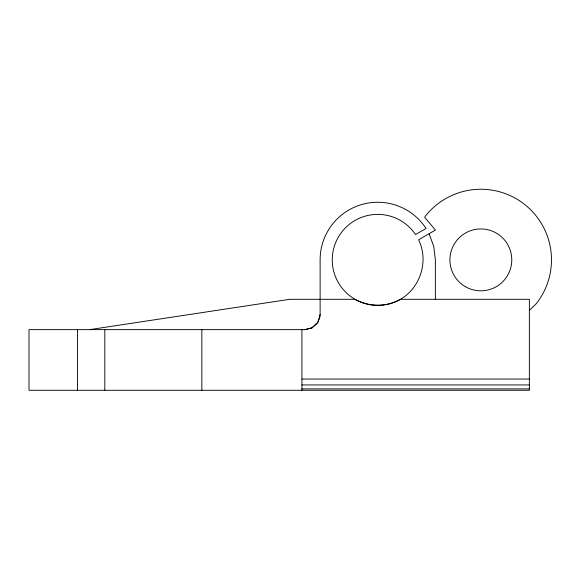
<?xml version="1.0" encoding="UTF-8"?>
<svg xmlns="http://www.w3.org/2000/svg" width="580" height="580" viewBox="0 0 580 580"><rect width="100%" height="100%" fill="white"/><g stroke="black" fill="none" stroke-linecap="round" stroke-linejoin="round"><path stroke-width="0.87" d="M320.117 314.462L319.812 317.499L316.955 323.734L311.641 328.077L304.957 329.629L29 329.629L29 390.275L529.366 390.275L529.366 299.302L400.432 299.302A45.486 45.486 0 0 1 338.836 283.461A45.486 45.486 0 0 1 353.278 221.524A45.486 45.486 0 0 1 415.526 234.559L426.053 228.484A57.616 57.616 0 0 0 320.117 259.883L320.117 314.462L318.311 321.204M311.641 328.077L318.087 322.045M529.366 310.387L536.283 303.652A70.644 70.644 0 0 0 524.617 204.436A70.644 70.644 0 0 0 425.401 216.108L424.69 217.297L435.428 230.079L418.557 239.815C429.193 261.007 420.217 288.789 399.315 299.925C385.707 307.212 368.452 306.878 355.047 299.302L289.797 299.302L89.653 329.629M304.957 329.629L312.54 327.599M301.926 379.045L529.366 379.045M301.926 384.946L529.366 384.946M301.926 388.89L529.366 388.89M429.084 233.74L433.767 246.435L435.355 259.883L435.355 299.302M301.926 329.629L301.926 390.275M201.855 329.629L201.855 390.275M104.813 329.629L104.813 390.275M77.517 329.629L77.517 390.275M465.377 286.665A30.928 30.928 0 0 0 511.777 259.883A30.928 30.928 0 0 0 465.377 233.095A30.928 30.928 0 0 0 465.377 286.665"/></g></svg>
